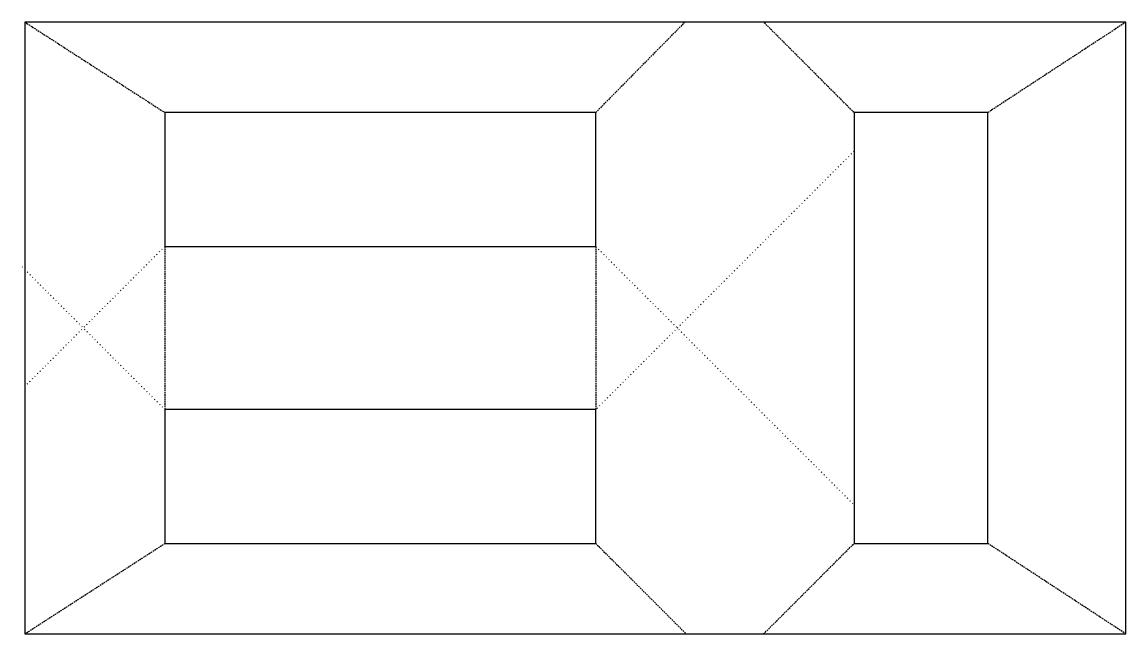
# Model space of a CAD drawing. Extents: x 0 to 163, y 1 to 91.
import ezdxf

# ---------------------------------------------------------------- set-up
doc = ezdxf.new("R2010")
doc.units = 0
doc.header["$LTSCALE"] = 1.757583
doc.header["$MEASUREMENT"] = 0
doc.linetypes.add('DOT', pattern=[0.25, 0, -0.25])
doc.linetypes.add('HIDDEN2', pattern=[0.1875, 0.125, -0.0625])
doc.layers.get('0').update_dxf_attribs({"linetype": 'CONTINUOUS'})

msp = doc.modelspace()

# ---------------------------------------------------------------- linework, layer by layer
at = {"color": 7, "linetype": 'HIDDEN2'}
for p, q in [((0.793681, 90.529167), (21.400903, 77.225556)), ((97.914514, 90.529166), (84.793681, 77.225556)), ((122.793681, 77.225556), (109.49007, 90.529166)), ((162.793681, 90.529167), (142.489236, 77.225556)), ((21.400903, 57.53), (21.400903, 33.528333)), ((84.793681, 57.53), (84.793681, 33.528333)), ((0.793681, 0.529167), (21.400903, 13.832778)), ((84.793681, 13.832778), (98.097292, 0.529167)), ((109.490069, 0.529167), (122.793681, 13.832778)), ((162.793681, 0.529167), (142.489236, 13.832778))]:
    msp.add_line(p, q, dxfattribs=at)
at = {"color": 7, "linetype": 'DOT'}
for p, q in [((122.793681, 71.528333), (84.793681, 33.528333)), ((21.400903, 57.53), (0.793681, 36.922778)), ((84.793681, 57.53), (122.793681, 19.53)), ((0.396875, 54.532361), (21.400903, 33.528333))]:
    msp.add_line(p, q, dxfattribs=at)
at = {"color": 7, "linetype": 'CONTINUOUS'}
for points in [[(0.793681, 0.529167), (162.793681, 0.529167), (162.793681, 90.529167), (0.793681, 90.529167)], [(84.793681, 77.225556), (21.400903, 77.225556), (21.400903, 57.53), (84.793681, 57.53)], [(122.793681, 77.225556), (122.793681, 13.832778), (142.489236, 13.832778), (142.489236, 77.225556)], [(84.793681, 33.528333), (21.400903, 33.528333), (21.400903, 13.832778), (84.793681, 13.832778)]]:
    msp.add_lwpolyline(points, close=True, dxfattribs=at)

doc.saveas('drawing.dxf')
